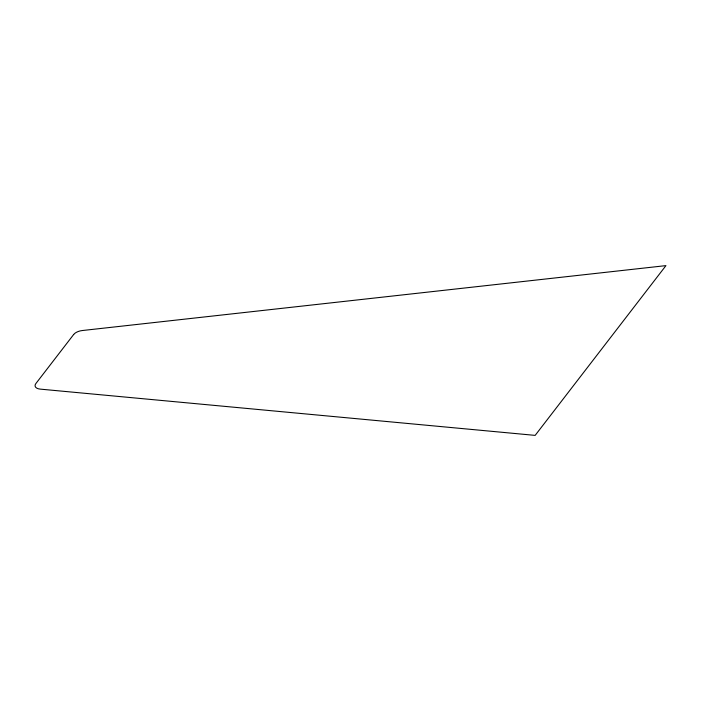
<?xml version="1.0" encoding="UTF-8"?>
<svg xmlns="http://www.w3.org/2000/svg" width="701" height="701" viewBox="0 0 701 701"><rect width="100%" height="100%" fill="white"/><g stroke="black" fill="none" stroke-linecap="round" stroke-linejoin="round"><path stroke-width="1.05" d="M73.675 334.491L35.839 383.605A9.008 4.583 -11.1 0 0 40.264 389.125L535.152 435.382L665.95 265.618L82.324 330.53A9.008 4.583 -11.1 0 0 73.675 334.491"/></g></svg>
